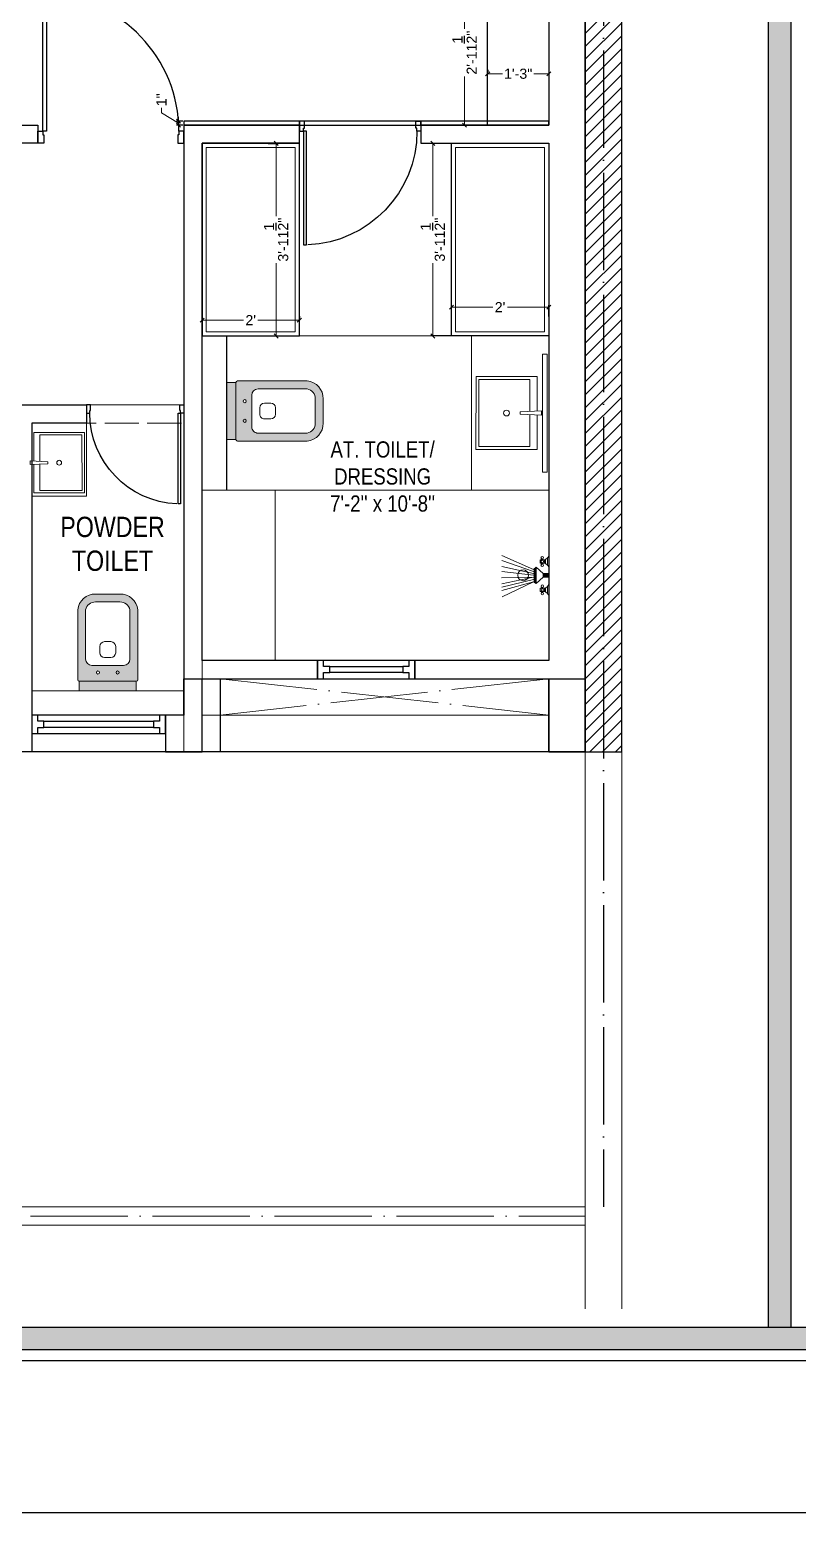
# Model space of a CAD drawing. Header units: millimetres. Extents: x 56222 to 3066687, y -650199 to -121287.
# Drawn here: x 142461.3 to 142650.9, y -176727.1 to -176361.5 of the extents above; entities that cross this region are included whole.
import ezdxf

# ---------------------------------------------------------------- set-up
doc = ezdxf.new("R2010")
doc.units = ezdxf.units.MM
doc.header["$MEASUREMENT"] = 0
doc.header["$PDMODE"] = 35
doc.linetypes.add('ACAD_ISO02W100', pattern=[15, 12, -3])
doc.linetypes.add('ACAD_ISO04W100', pattern=[30, 24, -3, 0, -3])
doc.layers.get('Defpoints').update_dxf_attribs({"color": 220})
doc.layers.add('AR DOOR', color=40, linetype='Continuous')
doc.layers.add('AR ELE-5', color=134, linetype='Continuous')
for name, color, linetype, lineweight in [('COLUMN', 1, 'Continuous', 30), ('dim05', 1, 'Continuous', 13), ('ELEVATION ( SPIRAL STAIR )', 250, 'Continuous', 9), ('FIRST FLOOR ( TEXT )', 7, 'Continuous', 9), ('FURNITURE', 32, 'Continuous', 9), ('GROUND FLOOR', 7, 'Continuous', 9), ('GROUND FLOOR  ( HATCH )', 251, 'Continuous', 9), ('GROUND FLOOR  ( PLINE )', 251, 'Continuous', 30), ('NAME PLATE', 7, 'Continuous', 25), ('SECOND FLOOR', 7, 'Continuous', 9), ('SECOND FLOOR  ( PLINE )', 251, 'Continuous', 30), ('SECOND FLOOR ( PLine )', 7, 'Continuous', 30), ('SECOND FLOOR ( TEXT )', 7, 'Continuous', 9), ('UTILITY', 48, 'Continuous', 9), ('wall', 7, 'Continuous', 30), ('X_PLOT', 1, 'Continuous', 9), ('XX~SLAB ( BEAM )~ ( DIM )', 7, 'Continuous', 9)]:
    doc.layers.add(name, color=color, linetype=linetype, lineweight=lineweight)
doc.layers.add('XX~SLAB ( PLINE )', color=251, linetype='Continuous', plot=False)
doc.styles.add('Arial', font='arial.ttf')
doc.styles.add("Cn_BT_0'-0", font='swissc.ttf')
doc.styles.add('KATHA', font='swissc.ttf')
doc.styles.get("Standard").update_dxf_attribs({"font": 'arial.ttf', "height": 6})
doc.dimstyles.new('ISO-25', dxfattribs={"dimtxt": 2.5, "dimasz": 1, "dimexe": 0.5, "dimexo": 1, "dimtad": 0, "dimdec": 1, "dimlunit": 4, "dimtxsty": 'Standard', "dimblk": 'OBLIQUE', "dimcen": 2.5, "dimclrd": 1, "dimclre": 1, "dimclrt": 5, "dimadec": 0, "dimazin": 0, "dimtfac": 1, "dimtdec": 1, "dimtmove": 0, "dimatfit": 3, "dimfxl": 1, "dimlwd": -1, "dimarcsym": 0})

# ---------------------------------------------------------------- blocks, each defined once
blk = doc.blocks.new('LAYOUT FILE')
at = {"layer": 'NAME PLATE', "true_color": 0xd39e00}
h = blk.add_hatch(color=42, dxfattribs=at)
h.paths.add_polyline_path([(3346889.83, -513806.18), (3346889.83, -514260.7), (3347535.56, -514260.7), (3347535.56, -513806.18)])
h.paths.add_polyline_path([(3346894.36, -513810.71), (3347531.03, -513810.71), (3347531.03, -514256.17), (3346894.36, -514256.17)], flags=16)
blk.add_hatch(color=42, dxfattribs=at).paths.add_polyline_path([(3347433.6, -514256.17), (3347438.13, -514256.17), (3347438.13, -513806.18), (3347433.6, -513806.18)])
at = {"layer": 'NAME PLATE', "color": 42, "true_color": 0xd39e00}
for points in [[(3346887.56, -513803.91), (3347537.83, -513803.91), (3347537.83, -514262.96), (3346887.56, -514262.96)], [(3346889.83, -513806.18), (3347535.56, -513806.18), (3347535.56, -514260.7), (3346889.83, -514260.7)], [(3347433.6, -514256.17), (3347433.6, -513806.18), (3347438.13, -513806.18), (3347438.13, -514256.17)], [(3346894.36, -513810.71), (3347531.03, -513810.71), (3347531.03, -514256.17), (3346894.36, -514256.17)]]:
    blk.add_lwpolyline(points, close=True, dxfattribs=at)
blk = doc.blocks.new('A$C3EC62B37')
at = {"layer": 'FURNITURE', "lineweight": 30, "ltscale": 0.25, "true_color": 0xffffff}
h = blk.add_hatch(color=7, dxfattribs=at)
h.dxf.hatch_style = 1
h.paths.add_polyline_path([(-12.22, 0), (-12.22, 2.35), (-26.26, 2.35), (-26.26, 0)])
h.paths.add_polyline_path([(-26.26, 2.35), (-12.22, 2.35, 0.414214), (-11.83, 2.74), (-11.83, 19.96, 0.388639), (-16.24, 23.87), (-22.38, 23.87, 0.379499), (-26.65, 19.96), (-26.65, 2.74, 0.414214)])
h.paths.add_polyline_path([(-15.35, 6.26), (-23.13, 6.26, -0.414214), (-24.7, 7.83), (-24.7, 19.96, -0.349567), (-22.37, 21.91), (-16.24, 21.91, -0.364948), (-13.78, 19.96), (-13.78, 7.83, -0.414214)], flags=16)
h.paths.add_polyline_path([(-18.46, 8.22), (-20.02, 8.22, -0.414214), (-21.2, 9.39), (-21.2, 10.96, -0.414214), (-20.02, 12.13), (-18.46, 12.13, -0.414214), (-17.28, 10.96), (-17.28, 9.39, -0.414214)], flags=0)
h.paths.add_polyline_path([(-22.06, 4.53, -1), (-21.27, 4.53, -1)], flags=16)
at = {"layer": 'FURNITURE', "color": 0, "linetype": 'ByBlock', "lineweight": -2}
for p, q in [((-22.24, 23.87), (-16.24, 23.87)), ((-26.65, 2.74), (-26.65, 19.96)), ((-24.7, 7.83), (-24.7, 19.96)), ((-22.24, 21.91), (-16.24, 21.91)), ((-13.78, 7.83), (-13.78, 19.96)), ((-11.83, 2.74), (-11.83, 19.96)), ((-20.02, 12.13), (-18.46, 12.13)), ((-21.2, 9.39), (-21.2, 10.96)), ((-20.02, 8.22), (-18.46, 8.22)), ((-17.28, 9.39), (-17.28, 10.96)), ((-23.13, 6.26), (-15.35, 6.26)), ((-26.26, 2.35), (-12.22, 2.35)), ((-26.26, 2.35), (-26.26, 0)), ((-26.26, 0), (-12.22, 0)), ((-26.26, 0), (-12.22, 0)), ((-12.22, 2.35), (-12.22, 0))]:
    blk.add_line(p, q, dxfattribs=at)
for centre in [(-21.66, 4.53), (-16.81, 4.53)]:
    blk.add_circle(centre, 0.391, dxfattribs=at)
for centre, radius, start, end in [((-22.31, 19.5), 4.37, 89.0873, 174.0395), ((-16.17, 19.5), 4.37, 5.9605, 90.9127), ((-22.31, 19.48), 2.44, 88.437, 168.6348), ((-16.17, 19.48), 2.44, 11.3652, 91.563), ((-20.02, 10.96), 1.17, 90, 180), ((-18.46, 10.96), 1.17, 0, 90), ((-23.13, 7.83), 1.57, 180, 270), ((-20.02, 9.39), 1.17, 180, 270), ((-18.46, 9.39), 1.17, 270, 0), ((-15.35, 7.83), 1.57, 270, 0), ((-26.26, 2.74), 0.391, 180, 270), ((-12.22, 2.74), 0.391, 270, 0)]:
    blk.add_arc(centre, radius, start, end, dxfattribs=at)
blk = doc.blocks.new('*U356')
for points in [[(-40, 0), (0, 0), (0, 30), (10, 30), (10, 100), (-40, 100)], [(0, 0), (0, -1120), (30, -1120), (30, 0)], [(1160, 0), (1120, 0), (1120, 30), (1110, 30), (1110, 100), (1160, 100)]]:
    blk.add_lwpolyline(points, close=True)
at = {"layer": 'AR ELE-5', "linetype": 'ByBlock', "ltscale": 15}
blk.add_arc((-2, 1), 1122, 272.373, 359.9653, dxfattribs=at)
blk = doc.blocks.new('*U256')
for points in [[(-1160, 0), (-1120, 0), (-1120, 30), (-1110, 30), (-1110, 100), (-1160, 100)], [(0, 0), (0, -1120), (-30, -1120), (-30, 0)], [(40, 0), (0, 0), (0, 30), (-10, 30), (-10, 100), (40, 100)]]:
    blk.add_lwpolyline(points, close=True)
at = {"layer": 'AR ELE-5', "linetype": 'ByBlock', "ltscale": 15}
blk.add_arc((2, 1), 1122, 180.0347, 267.627, dxfattribs=at)
blk = doc.blocks.new('*U354')
for points in [[(-1160, 0), (-1120, 0), (-1120, 30), (-1110, 30), (-1110, 100), (-1160, 100)], [(0, 0), (0, -1120), (-30, -1120), (-30, 0)], [(40, 0), (0, 0), (0, 30), (-10, 30), (-10, 100), (40, 100)]]:
    blk.add_lwpolyline(points, close=True)
at = {"layer": 'AR ELE-5', "linetype": 'ByBlock', "ltscale": 15}
blk.add_arc((2, 1), 1122, 180.0347, 267.627, dxfattribs=at)
blk = doc.blocks.new('A$C07311617')
at = {"layer": 'UTILITY'}
h = blk.add_hatch(color=7, dxfattribs=at)
h.paths.add_polyline_path([(-3.13, 2.02), (-3.13, 0), (-3.74, 0), (-3.74, 0.46), (-3.74, 1.42)])
h.paths.add_polyline_path([(-3.13, 0), (-3.13, -0.46), (-3.13, -2.02), (-3.74, -1.59), (-3.74, -0.46), (-3.74, 0)])
h = blk.add_hatch(color=7, dxfattribs=at)
h.paths.add_polyline_path([(0, 0.46), (0, 0), (-1.35, 0), (-1.35, 0.46)])
h.paths.add_polyline_path([(0, 0), (0, -0.46), (-1.35, -0.46), (-1.35, 0)])
at = {"layer": 'UTILITY', "color": 7}
for p, q in [((-3.74, 1.42), (-11.52, 4.9)), ((-3.74, 0.94), (-11.52, 3.66)), ((-1.74, 3.79), (-1.74, 4.05)), ((-1.47, 3.79), (-1.47, 4.05)), ((-0.8, 3.9), (-0.8, 2.88)), ((-0.27, 2.44), (-0.27, 4.33)), ((-3.74, 0.46), (-11.52, 2.15)), ((-3.74, 0), (-11.52, 0.93)), ((-3.13, 2.02), (-3.74, 1.42)), ((-3.13, -0.46), (-3.13, 2.02)), ((-1.35, 0.46), (-3.13, 2.02)), ((-3.13, 0.46), (-3.13, 1.42)), ((-1.74, 2.99), (-1.74, 2.72)), ((-1.47, 2.99), (-1.47, 2.72)), ((-1.35, -0.46), (-1.35, 0.46)), ((-1.35, 0.46), (0, 0.46)), ((0, -0.46), (0, 0.46)), ((-3.74, -0.46), (-11.62, -0.61)), ((-3.74, -0.46), (-11.57, -2.09)), ((-3.74, -1.03), (-11.52, -2.96)), ((-3.74, -1.59), (-11.52, -5.3)), ((-3.74, -1.59), (-11.52, -3.73)), ((-3.74, -1.59), (-3.13, -2.02)), ((-3.13, -0.46), (-3.13, -2.02)), ((-1.35, -0.46), (-3.13, -2.02)), ((-1.74, -3.22), (-1.74, -2.95)), ((-1.47, -3.22), (-1.47, -2.95)), ((-1.35, -0.46), (0, -0.46)), ((-0.8, -4.13), (-0.8, -3.11)), ((-0.27, -2.68), (-0.27, -4.56)), ((-1.74, -4.02), (-1.74, -4.29)), ((-1.47, -4.02), (-1.47, -4.29))]:
    blk.add_line(p, q, dxfattribs=at)
for points in [[(-1.07, 2.99), (-2.14, 2.99), (-2.14, 3.79), (-1.07, 3.79)], [(-1.07, -3.22), (-2.14, -3.22), (-2.14, -4.02), (-1.07, -4.02)]]:
    blk.add_lwpolyline(points, close=True, dxfattribs=at)
for points in [[(-1.35, 0.46), (-3.13, 2.02)], [(-3.13, -2.02), (-1.35, -0.46)]]:
    blk.add_lwpolyline(points, dxfattribs=at)
for centre, radius in [((-1.6, 4.32), 0.298), ((-1.6, 3.39), 0.298), ((-6.31, 0), 1.33), ((-1.6, 2.45), 0.298), ((-1.6, -2.69), 0.298), ((-1.6, -3.62), 0.298), ((-1.6, -4.55), 0.298)]:
    blk.add_circle(centre, radius, dxfattribs=at)
for centre, start, end in [((-1.47, 5.26), 285.2551, 344.7449), ((-1.47, 1.52), 15.2551, 74.7449), ((-1.47, -1.75), 285.2551, 344.7449), ((-1.47, -5.49), 15.2551, 74.7449)]:
    blk.add_arc(centre, 1.52, start, end, dxfattribs=at)
blk = doc.blocks.new('_Oblique')
at = {"layer": 'wall', "color": 0, "lineweight": -2}
blk.add_line((-0.5, -0.5), (0.5, 0.5), dxfattribs=at)
blk = doc.blocks.new('*D616')
at = {"layer": 'Defpoints', "color": 0, "lineweight": 0, "transparency": 16777216}
for p in [(142574.23, -176349.31, -0.13), (142568.53, -176385.02), (142574.23, -176385.02, -0.13)]:
    blk.add_point(p, dxfattribs=at)
at = {"layer": 'dim05', "color": 1, "linetype": 'Continuous', "lineweight": -2, "transparency": 16777216}
for p, q in [((142573.23, -176349.31), (142568.03, -176349.31)), ((142573.23, -176385.02), (142568.03, -176385.02))]:
    blk.add_line(p, q, dxfattribs=at)
at = {"layer": 'dim05', "color": 1, "linetype": 'Continuous', "transparency": 16777216}
for p, q in [((142568.53, -176349.31), (142568.53, -176361.31)), ((142568.53, -176385.02), (142568.53, -176373.02))]:
    blk.add_line(p, q, dxfattribs=at)
at = {"layer": 'dim05', "color": 1, "transparency": 16777216}
for p, rotation in [((142568.53, -176349.31), 90), ((142568.53, -176385.02), 270)]:
    blk.add_blockref('_Oblique', p, dxfattribs=dict(at, rotation=rotation))
at = {"layer": 'dim05', "color": 5, "lineweight": 25, "transparency": 16777216, "insert": (142568.53, -176367.16), "char_height": 2.5, "attachment_point": 5, "rotation": 90, "style": 'Arial'}
blk.add_mtext('2\'-11{\\H1x;\\S1/2;}"', dxfattribs=at)
blk = doc.blocks.new('*D617')
at = {"layer": 'Defpoints', "color": 0, "lineweight": 0, "transparency": 16777216}
for p in [(142574.23, -176372.37, -0.13), (142589.28, -176372.37, -0.13), (142589.28, -176372.37)]:
    blk.add_point(p, dxfattribs=at)
at = {"layer": 'dim05', "color": 1, "linetype": 'Continuous', "lineweight": -2, "transparency": 16777216}
for p, q in [((142574.23, -176371.37), (142574.23, -176371.87)), ((142589.28, -176371.37), (142589.28, -176371.87))]:
    blk.add_line(p, q, dxfattribs=at)
at = {"layer": 'dim05', "color": 1, "linetype": 'Continuous', "transparency": 16777216}
for p, q in [((142574.23, -176372.37), (142577.92, -176372.37)), ((142589.28, -176372.37), (142585.58, -176372.37))]:
    blk.add_line(p, q, dxfattribs=at)
at = {"layer": 'dim05', "color": 1, "transparency": 16777216, "rotation": 180}
blk.add_blockref('_Oblique', (142574.23, -176372.37), dxfattribs=at)
at = {"layer": 'dim05', "color": 1, "transparency": 16777216}
blk.add_blockref('_Oblique', (142589.28, -176372.37), dxfattribs=at)
at = {"layer": 'dim05', "color": 5, "lineweight": 25, "transparency": 16777216, "insert": (142581.75, -176372.37), "char_height": 2.5, "attachment_point": 5, "style": 'Arial'}
blk.add_mtext('1\'-3"', dxfattribs=at)
blk = doc.blocks.new('*D618')
at = {"layer": 'Defpoints', "color": 0, "lineweight": 0, "transparency": 16777216}
for p in [(142519.13, -176389.52, -0.13), (142519.13, -176437.02, -0.13), (142522.05, -176437.02)]:
    blk.add_point(p, dxfattribs=at)
at = {"layer": 'dim05', "color": 1, "linetype": 'Continuous', "lineweight": -2, "transparency": 16777216}
for p, q in [((142520.13, -176389.52), (142522.55, -176389.52)), ((142520.13, -176437.02), (142522.55, -176437.02))]:
    blk.add_line(p, q, dxfattribs=at)
at = {"layer": 'dim05', "color": 1, "linetype": 'Continuous', "transparency": 16777216}
for p, q in [((142522.05, -176389.52), (142522.05, -176407.44)), ((142522.05, -176437.02), (142522.05, -176419.1))]:
    blk.add_line(p, q, dxfattribs=at)
at = {"layer": 'dim05', "color": 1, "transparency": 16777216}
for p, rotation in [((142522.05, -176389.52), 90), ((142522.05, -176437.02), 270)]:
    blk.add_blockref('_Oblique', p, dxfattribs=dict(at, rotation=rotation))
at = {"layer": 'dim05', "color": 5, "lineweight": 25, "transparency": 16777216, "insert": (142522.05, -176413.27), "char_height": 2.5, "attachment_point": 5, "rotation": 90, "style": 'Arial'}
blk.add_mtext('3\'-11{\\H1x;\\S1/2;}"', dxfattribs=at)
blk = doc.blocks.new('*D619')
at = {"layer": 'Defpoints', "color": 0, "lineweight": 0, "transparency": 16777216}
for p in [(142503.78, -176433.12, -0.13), (142527.78, -176433.12, -0.13), (142527.78, -176433.12)]:
    blk.add_point(p, dxfattribs=at)
at = {"layer": 'dim05', "color": 1, "linetype": 'Continuous', "lineweight": -2, "transparency": 16777216}
for p, q in [((142503.78, -176432.12), (142503.78, -176432.62)), ((142527.78, -176432.12), (142527.78, -176432.62))]:
    blk.add_line(p, q, dxfattribs=at)
at = {"layer": 'dim05', "color": 1, "linetype": 'Continuous', "transparency": 16777216}
for p, q in [((142503.78, -176433.12), (142513.98, -176433.12)), ((142527.78, -176433.12), (142517.58, -176433.12))]:
    blk.add_line(p, q, dxfattribs=at)
at = {"layer": 'dim05', "color": 1, "transparency": 16777216, "rotation": 180}
blk.add_blockref('_Oblique', (142503.78, -176433.12), dxfattribs=at)
at = {"layer": 'dim05', "color": 1, "transparency": 16777216}
blk.add_blockref('_Oblique', (142527.78, -176433.12), dxfattribs=at)
at = {"layer": 'dim05', "color": 5, "lineweight": 25, "transparency": 16777216, "insert": (142515.78, -176433.12), "char_height": 2.5, "attachment_point": 5, "style": 'Arial'}
blk.add_mtext("2'", dxfattribs=at)
blk = doc.blocks.new('*D620')
at = {"layer": 'Defpoints', "color": 0, "lineweight": 0, "transparency": 16777216}
for p in [(142560.69, -176389.52), (142568.35, -176389.52, -0.13), (142568.35, -176437.02, -0.13)]:
    blk.add_point(p, dxfattribs=at)
at = {"layer": 'dim05', "color": 1, "linetype": 'Continuous', "lineweight": -2, "transparency": 16777216}
for p, q in [((142567.35, -176389.52), (142560.19, -176389.52)), ((142567.35, -176437.02), (142560.19, -176437.02))]:
    blk.add_line(p, q, dxfattribs=at)
at = {"layer": 'dim05', "color": 1, "linetype": 'Continuous', "transparency": 16777216}
for p, q in [((142560.69, -176389.52), (142560.69, -176407.44)), ((142560.69, -176437.02), (142560.69, -176419.1))]:
    blk.add_line(p, q, dxfattribs=at)
at = {"layer": 'dim05', "color": 1, "transparency": 16777216}
for p, rotation in [((142560.69, -176389.52), 90), ((142560.69, -176437.02), 270)]:
    blk.add_blockref('_Oblique', p, dxfattribs=dict(at, rotation=rotation))
at = {"layer": 'dim05', "color": 5, "lineweight": 25, "transparency": 16777216, "insert": (142560.69, -176413.27), "char_height": 2.5, "attachment_point": 5, "rotation": 90, "style": 'Arial'}
blk.add_mtext('3\'-11{\\H1x;\\S1/2;}"', dxfattribs=at)
blk = doc.blocks.new('*D621')
at = {"layer": 'Defpoints', "color": 0, "lineweight": 0, "transparency": 16777216}
for p in [(142589.28, -176429.92), (142565.28, -176433.18, -0.13), (142589.28, -176433.18, -0.13)]:
    blk.add_point(p, dxfattribs=at)
at = {"layer": 'dim05', "color": 1, "linetype": 'Continuous', "lineweight": -2, "transparency": 16777216}
for p, q in [((142565.28, -176432.18), (142565.28, -176429.42)), ((142589.28, -176432.18), (142589.28, -176429.42))]:
    blk.add_line(p, q, dxfattribs=at)
at = {"layer": 'dim05', "color": 1, "linetype": 'Continuous', "transparency": 16777216}
for p, q in [((142565.28, -176429.92), (142575.48, -176429.92)), ((142589.28, -176429.92), (142579.08, -176429.92))]:
    blk.add_line(p, q, dxfattribs=at)
at = {"layer": 'dim05', "color": 1, "transparency": 16777216, "rotation": 180}
blk.add_blockref('_Oblique', (142565.28, -176429.92), dxfattribs=at)
at = {"layer": 'dim05', "color": 1, "transparency": 16777216}
blk.add_blockref('_Oblique', (142589.28, -176429.92), dxfattribs=at)
at = {"layer": 'dim05', "color": 5, "lineweight": 25, "transparency": 16777216, "insert": (142577.28, -176429.92), "char_height": 2.5, "attachment_point": 5, "style": 'Arial'}
blk.add_mtext("2'", dxfattribs=at)
blk = doc.blocks.new('*D622')
at = {"layer": 'Defpoints', "color": 0, "lineweight": 0, "transparency": 16777216}
for p in [(142497.95, -176384.05), (142500.03, -176384.05, -0.13), (142500.03, -176385.02, -0.13)]:
    blk.add_point(p, dxfattribs=at)
at = {"layer": 'dim05', "color": 1, "linetype": 'Continuous', "transparency": 16777216}
for p, q in [((142493.77, -176381.98), (142493.77, -176380.73)), ((142497.95, -176384.53), (142493.77, -176381.98)), ((142497.95, -176384.05), (142497.95, -176383.05)), ((142497.95, -176385.02), (142497.95, -176384.05)), ((142497.95, -176385.02), (142497.95, -176384.05)), ((142497.95, -176385.02), (142497.95, -176386.02))]:
    blk.add_line(p, q, dxfattribs=at)
at = {"layer": 'dim05', "color": 1, "linetype": 'Continuous', "lineweight": -2, "transparency": 16777216}
for p, q in [((142499.03, -176384.05), (142497.45, -176384.05)), ((142499.03, -176385.02), (142497.45, -176385.02))]:
    blk.add_line(p, q, dxfattribs=at)
at = {"layer": 'dim05', "color": 1, "transparency": 16777216}
for p, rotation in [((142497.95, -176384.05), 270), ((142497.95, -176385.02), 90)]:
    blk.add_blockref('_Oblique', p, dxfattribs=dict(at, rotation=rotation))
at = {"layer": 'dim05', "color": 5, "lineweight": 25, "transparency": 16777216, "insert": (142493.77, -176378.79), "char_height": 2.5, "attachment_point": 5, "rotation": 90, "style": 'Arial'}
blk.add_mtext('1"', dxfattribs=at)

msp = doc.modelspace()

# ---------------------------------------------------------------- hatches: boundary and pattern name
at = {"layer": 'GROUND FLOOR  ( HATCH )'}
h = msp.add_hatch(dxfattribs=at)
h.set_pattern_fill('ANSI31', color=6, scale=18, style=0)
h.set_pattern_definition([(45, (26066.5937, -13920.3412), (-1.590990258, 1.590990258), [])])
h.paths.add_polyline_path([(142607.2796, -176196.0155), (142598.2796, -176196.0155), (142598.2796, -176539.5156), (142607.2796, -176539.5156)])

# ---------------------------------------------------------------- linework, layer by layer
at = {"layer": 'COLUMN', "elevation": -0.1256}
msp.add_lwpolyline([(142499.2796, -176530.5155), (142499.2796, -176521.5155), (142508.2796, -176521.5155), (142508.2796, -176539.5155), (142499.2796, -176539.5155)], dxfattribs=at)
msp.add_lwpolyline([(142589.2796, -176521.5155), (142598.2796, -176521.5155), (142598.2796, -176539.5155), (142589.2796, -176539.5155)], close=True, dxfattribs=at)
at = {"layer": 'ELEVATION ( SPIRAL STAIR )', "color": 5, "elevation": -0.1256}
msp.add_lwpolyline([(142587.7324, -176470.5752), (142588.8889, -176470.5752), (142588.8889, -176441.4763), (142587.7324, -176441.4763)], close=True, dxfattribs=at)
at = {"layer": 'FURNITURE', "lineweight": 30}
for p, q in [((142574.226, -176385.0155, -0.1256), (142574.226, -176349.3133, -0.1256)), ((142527.7796, -176385.0155, -0.1256), (142527.7796, -176384.0539, -0.1256)), ((142557.7796, -176385.0155, -0.1256), (142557.7796, -176384.0539, -0.1256))]:
    msp.add_line(p, q, dxfattribs=at)
at = {"layer": 'FURNITURE'}
msp.add_line((142570.2797, -176475.0155, -0.1256), (142570.2797, -176437.0155, -0.1256), dxfattribs=at)
at = {"layer": 'FURNITURE', "lineweight": 30, "elevation": -0.1256}
for points in [[(142499.2796, -176385.0155), (142589.2796, -176385.0155), (142589.2796, -176384.0539), (142499.2796, -176384.0539)], [(142565.2797, -176389.5155), (142589.2797, -176389.5155), (142589.2797, -176437.0155), (142565.2797, -176437.0155)]]:
    msp.add_lwpolyline(points, close=True, dxfattribs=at)
msp.add_lwpolyline([(142503.7797, -176389.5156), (142503.7797, -176437.0155), (142527.7797, -176437.0155), (142527.7797, -176389.5155), (142503.7797, -176389.5155)], dxfattribs=at)
at = {"layer": 'FURNITURE', "elevation": -0.1256}
for points in [[(142504.7797, -176390.5155), (142504.7797, -176436.0155), (142526.7797, -176436.0155), (142526.7797, -176390.5155)], [(142588.2797, -176390.5155), (142588.2797, -176436.0155), (142566.2797, -176436.0155), (142566.2797, -176390.5155)], [(142582.2385, -176455.7364), (142582.2381, -176456.308), (142587.5348, -176456.5658), (142587.5356, -176455.4856)], [(142475.2796, -176458.5155), (142461.7796, -176458.5155), (142461.7796, -176476.4744), (142475.2796, -176476.4744)], [(142465.7757, -176468.0332), (142465.776, -176468.5057), (142461.3978, -176468.7189), (142461.3972, -176467.826)], [(142503.7797, -176475.0155), (142521.7797, -176475.0155), (142521.7797, -176517.0155), (142503.7797, -176517.0155)]]:
    msp.add_lwpolyline(points, close=True, dxfattribs=at)
for points in [[(142586.4546, -176456.5133), (142586.4402, -176465.0243), (142571.3462, -176465.0155), (142571.3669, -176447.0156), (142586.4608, -176447.0243), (142586.4553, -176455.5367)], [(142584.6543, -176456.4256), (142584.6402, -176464.3029), (142572.0669, -176464.2959), (142572.0865, -176447.7362), (142584.6599, -176447.7433), (142584.6548, -176455.622)], [(142462.2907, -176468.6754), (142462.3027, -176475.7104), (142474.7789, -176475.7031), (142474.7618, -176460.8249), (142462.2856, -176460.8321), (142462.2902, -176467.8682)], [(142463.7788, -176468.603), (142463.7904, -176475.1141), (142474.1832, -176475.1083), (142474.1669, -176461.4205), (142463.7742, -176461.4264), (142463.7784, -176467.9387)]]:
    msp.add_lwpolyline(points, dxfattribs=at)
at = {"layer": 'FURNITURE'}
for centre, radius in [((142578.8932, -176456.0199, -0.1256), 0.7202), ((142468.5408, -176468.2676, -0.1256), 0.5953)]:
    msp.add_circle(centre, radius, dxfattribs=at)
at = {"layer": 'GROUND FLOOR'}
for p, q in [((142598.2796, -176155.9667, -0.1256), (142598.2796, -176676.8995, -0.1256)), ((142607.2796, -176155.9667, -0.1256), (142607.2796, -176676.8995, -0.1256)), ((142503.7797, -176437.0155, -0.1256), (142589.2797, -176437.0155, -0.1256)), ((142503.7797, -176475.0155, -0.1256), (142589.2797, -176475.0155, -0.1256)), ((142102.5296, -176651.7655, -0.1256), (142598.2796, -176651.7655, -0.1256)), ((142098.0296, -176656.2655, -0.1256), (142598.2796, -176656.2655, -0.1256))]:
    msp.add_line(p, q, dxfattribs=at)
at = {"layer": 'GROUND FLOOR', "color": 1, "linetype": 'ACAD_ISO04W100'}
msp.add_line((142602.7796, -176155.9667, -0.1256), (142602.7796, -176539.5155, -0.1256), dxfattribs=at)
at = {"layer": 'GROUND FLOOR', "color": 1, "linetype": 'ACAD_ISO04W100', "elevation": -0.1256}
msp.add_lwpolyline([(142598.2796, -176191.5155), (142100.2796, -176191.5155), (142100.2796, -176654.0155), (142598.2796, -176654.0155)], dxfattribs=at)
at = {"layer": 'GROUND FLOOR', "color": 6, "lineweight": 30, "elevation": -0.1256}
msp.add_lwpolyline([(142607.2796, -176196.0155), (142598.2796, -176196.0155), (142598.2796, -176539.5156), (142607.2796, -176539.5156)], close=True, dxfattribs=at)
at = {"layer": 'GROUND FLOOR  ( PLINE )', "elevation": -0.1256}
msp.add_lwpolyline([(142509.7797, -176437.0155), (142509.7797, -176475.0155)], dxfattribs=at)
at = {"layer": 'SECOND FLOOR'}
for p, q in [((142589.2796, -176233.5155, -0.1256), (142589.2796, -176385.0155, -0.1256)), ((142499.2796, -176385.0155, -0.1256), (142527.7796, -176385.0155, -0.1256)), ((142499.2796, -176389.5155, -0.1256), (142499.2796, -176385.0155, -0.1256)), ((142527.7796, -176385.0155, -0.1256), (142527.7796, -176389.5155, -0.1256)), ((142557.7796, -176385.0155, -0.1256), (142589.2796, -176385.0155, -0.1256)), ((142557.7796, -176385.0155, -0.1256), (142557.7796, -176389.5155, -0.1256)), ((142499.2796, -176389.5155, -0.1256), (142499.2796, -176539.5155, -0.1256)), ((142499.2796, -176389.5155, -0.1256), (142499.2796, -176389.5155, -0.1256)), ((142503.7796, -176389.5155, -0.1256), (142503.7796, -176539.5155, -0.1256)), ((142589.2796, -176389.5155, -0.1256), (142589.2796, -176517.0155, -0.1256)), ((142499.2796, -176454.0155, -0.1256), (142457.2796, -176454.0155, -0.1256)), ((142469.2796, -176458.5155, -0.1256), (142461.7796, -176458.5155, -0.1256)), ((142461.7796, -176458.5155, -0.1256), (142461.7796, -176539.5155, -0.1256)), ((142503.7796, -176517.0155, -0.1256), (142589.2796, -176517.0155, -0.1256)), ((142503.7796, -176521.5155, -0.1256), (142589.2796, -176521.5155, -0.1256)), ((142589.2796, -176521.5155, -0.1256), (142589.2796, -176539.5155, -0.1256)), ((142499.2796, -176524.5155, -0.1256), (142461.7796, -176524.5155, -0.1256)), ((142589.2796, -176530.5155, -0.1256), (142503.7796, -176530.5155, -0.1256)), ((142598.2796, -176539.5155, -0.1256), (142197.7796, -176539.5155, -0.1256))]:
    msp.add_line(p, q, dxfattribs=at)
at = {"layer": 'SECOND FLOOR', "linetype": 'ACAD_ISO02W100', "ltscale": 0.7}
msp.add_line((142469.2796, -176458.5155, -0.1256), (142499.2796, -176458.5155, -0.1256), dxfattribs=at)
at = {"layer": 'SECOND FLOOR', "color": 1, "linetype": 'ACAD_ISO04W100'}
for p, q in [((142508.2796, -176521.5155, -0.1256), (142589.2796, -176530.5155, -0.1256)), ((142589.2796, -176521.5155, -0.1256), (142508.2796, -176530.5155, -0.1256))]:
    msp.add_line(p, q, dxfattribs=at)
at = {"layer": 'SECOND FLOOR  ( PLINE )', "elevation": -0.1256}
for points in [[(142416.7796, -176389.5155), (142397.2796, -176389.5155), (142397.2796, -176385.0155), (142416.7796, -176385.0155), (142416.7796, -176233.5155), (142347.7796, -176233.5155), (142347.7796, -176229.0155), (142493.2789, -176229.0155), (142493.2789, -176233.5155), (142421.2796, -176233.5155), (142421.2796, -176385.0155), (142463.2796, -176385.0155), (142463.2796, -176389.5155), (142421.2796, -176389.5155)], [(142598.2796, -176229.0155), (142553.2796, -176229.0155), (142553.2796, -176233.5155), (142589.2796, -176233.5155), (142589.2796, -176385.0155), (142557.7796, -176385.0155), (142557.7796, -176389.5155), (142589.2796, -176389.5155), (142589.2796, -176517.0155), (142556.2746, -176517.0156), (142556.2746, -176521.5156), (142589.2796, -176521.5155), (142589.2796, -176539.5155), (142598.2796, -176539.5155)]]:
    msp.add_lwpolyline(points, close=True, dxfattribs=at)
at = {"layer": 'SECOND FLOOR ( PLine )', "elevation": -0.1256}
for points in [[(142499.2796, -176539.5155), (142499.2796, -176539.5155), (142503.7796, -176539.5155), (142503.7796, -176521.5155), (142532.2746, -176521.5155), (142532.2746, -176517.0156), (142503.7796, -176517.0155), (142503.7796, -176389.5155), (142527.7796, -176389.5155), (142527.7796, -176385.0155), (142499.2796, -176385.0155), (142499.2796, -176389.5155), (142499.2796, -176389.5155), (142499.2796, -176530.5155)], [(142499.2796, -176530.5155), (142494.7796, -176530.5155), (142494.7796, -176539.5155), (142499.2796, -176539.5155)]]:
    msp.add_lwpolyline(points, dxfattribs=at)
msp.add_lwpolyline([(142461.7796, -176454.0155), (142475.2796, -176454.0155), (142475.2796, -176458.5155), (142461.7796, -176458.5155), (142461.7796, -176458.5155), (142461.7796, -176539.5155), (142398.7796, -176539.5155), (142398.7796, -176530.5155), (142457.2796, -176530.5155), (142457.2796, -176454.0155)], close=True, dxfattribs=at)
at = {"layer": 'X_PLOT', "linetype": 'ACAD_ISO04W100', "lineweight": 30}
msp.add_line((142602.7796, -176155.9667, -0.1256), (142602.7796, -176651.7655, -0.1256), dxfattribs=at)
at = {"layer": 'XX~SLAB ( BEAM )~ ( DIM )', "color": 3, "lineweight": 30}
msp.add_lwpolyline([(142840.5563, -176074.0129), (140057.6713, -176074.0129), (140057.6713, -176727.0703), (142840.5563, -176727.0703)], close=True, dxfattribs=at)
at = {"layer": 'XX~SLAB ( PLINE )'}
msp.add_line((142499.2796, -176530.5155, -0.1256), (142461.7796, -176530.5155, -0.1256), dxfattribs=at)
at = {"layer": 'XX~SLAB ( PLINE )', "elevation": -0.1256}
for points in [[(142193.2796, -176229.0155), (142598.2796, -176229.0155), (142598.2796, -176539.5155), (142589.2796, -176539.5155), (142569.475, -176539.5155), (142529.1378, -176539.5155), (142503.7796, -176539.5155), (142356.7796, -176539.5155), (142283.5361, -176539.5155), (142193.2796, -176539.5155)], [(142556.2746, -176517.0156), (142554.7746, -176517.0156), (142554.7746, -176518.5156), (142553.2746, -176518.5156), (142553.2746, -176520.0156), (142535.2746, -176520.0156), (142535.2746, -176518.5156), (142533.7746, -176518.5156), (142533.7746, -176517.0156), (142532.2746, -176517.0156), (142532.2746, -176521.5156), (142533.7746, -176521.5156), (142533.7746, -176520.0156), (142535.2746, -176520.0156), (142535.2746, -176518.5156), (142553.2746, -176518.5156), (142553.2746, -176520.0156), (142554.7746, -176520.0156), (142554.7746, -176521.5156), (142556.2746, -176521.5156), (142556.2746, -176517.0156), (142532.2746, -176517.0156), (142532.2746, -176521.5156), (142556.2746, -176521.5156)], [(142494.7796, -176530.5155), (142493.2796, -176530.5155), (142493.2796, -176532.0155), (142491.7796, -176532.0155), (142491.7796, -176533.5155), (142464.7796, -176533.5155), (142464.7796, -176532.0155), (142463.2796, -176532.0155), (142463.2796, -176530.5155), (142461.7796, -176530.5155), (142461.7796, -176535.0155), (142463.2796, -176535.0155), (142463.2796, -176533.5155), (142464.7796, -176533.5155), (142464.7796, -176532.0155), (142491.7796, -176532.0155), (142491.7796, -176533.5155), (142493.2796, -176533.5155), (142493.2796, -176535.0155), (142494.7796, -176535.0155), (142494.7796, -176530.5155), (142461.7796, -176530.5155), (142461.7796, -176535.0155), (142494.7796, -176535.0155)]]:
    msp.add_lwpolyline(points, close=True, dxfattribs=at)

# ---------------------------------------------------------------- block references
at = {"layer": 'AR DOOR', "linetype": 'ByBlock', "lineweight": -2, "extrusion": (0, 0, -1), "xscale": -0.02999999999996949, "yscale": 0.02999999999996949, "zscale": -0.02999999999996949, "rotation": 180}
msp.add_blockref('*U256', (-142464.4796, -176386.5155, 0.1256), dxfattribs=at)
at = {"layer": 'AR DOOR', "linetype": 'ByBlock', "lineweight": -2, "extrusion": (0, 0, -1)}
for name, p, xscale, yscale, zscale in [('*U354', (-142528.7796, -176386.5539, 0.1256), 0.02500000000004618, 0.02500000000004618, -0.02500000000004618), ('*U356', (-142498.4796, -176456.0155, 0.1256), 0.02000000000004664, 0.02000000000004664, -0.02000000000004664)]:
    msp.add_blockref(name, p, dxfattribs=dict(at, xscale=xscale, yscale=yscale, zscale=zscale))
at = {"layer": 'FURNITURE', "rotation": 270.0000000028459}
msp.add_blockref('A$C3EC62B37', (142509.7797, -176474.7545, -0.1256), dxfattribs=at)
at = {"layer": 'FURNITURE', "lineweight": 18, "rotation": 0.03312803684924393}
msp.add_blockref('A$C07311617', (142589.2797, -176496.0155, -0.1256), dxfattribs=at)
at = {"layer": 'FURNITURE'}
msp.add_blockref('A$C3EC62B37', (142499.7686, -176524.5155, -0.1256), dxfattribs=at)
at = {"layer": 'NAME PLATE', "lineweight": 0, "xscale": 1.209046105522275, "yscale": 1.209046105522275, "zscale": 1.209046105522275}
msp.add_blockref('LAYOUT FILE', (-3904558.0324, 445077.9301), dxfattribs=at)

# ---------------------------------------------------------------- texts
at = {"layer": 'FIRST FLOOR ( TEXT )', "insert": (142548.3193, -176471.6847, -0.1256), "char_height": 4, "attachment_point": 5, "style": 'KATHA'}
msp.add_mtext("AT. TOILET/\\PDRESSING\\P7'-2'' x 10'-8''", dxfattribs=at)
at = {"layer": 'SECOND FLOOR ( TEXT )', "insert": (142481.6983, -176488.2989, -0.1256), "char_height": 5, "attachment_point": 5, "style": "Cn_BT_0'-0"}
msp.add_mtext('POWDER\\PTOILET', dxfattribs=at)

# ---------------------------------------------------------------- dimensions: what is measured, and where the dimension line sits
at = {"layer": 'dim05', "color": 27, "lineweight": 25, "true_color": 0x7d5120}
for base, p1, p2, picture, middle in [((142568.5264, -176385.0155), (142574.226, -176349.3133, -0.1256), (142574.226, -176385.0155, -0.1256), '*D616', (142568.5264, -176367.1644)), ((142522.0458, -176437.0155), (142519.13, -176389.5155, -0.1256), (142519.13, -176437.0155, -0.1256), '*D618', (142522.0458, -176413.2655)), ((142560.6925, -176389.5155), (142568.3476, -176437.0155, -0.1256), (142568.3476, -176389.5155, -0.1256), '*D620', (142560.6925, -176413.2655))]:
    dim = msp.add_linear_dim(base=base, p1=p1, p2=p2, angle=90, dimstyle='ISO-25', override={"dimtxsty": 'Arial'}, dxfattribs=at)
    dim.commit()
    dim.dimension.update_dxf_attribs({"geometry": picture, "text_midpoint": middle})
for base, p1, p2, picture, middle in [((142589.2796, -176372.3701), (142574.226, -176372.3701, -0.1256), (142589.2796, -176372.3701, -0.1256), '*D617', (142581.7528, -176372.3701)), ((142589.2797, -176429.9193), (142565.2797, -176433.1777, -0.1256), (142589.2797, -176433.1777, -0.1256), '*D621', (142577.2797, -176429.9193)), ((142527.7797, -176433.1235), (142503.7796, -176433.1235, -0.1256), (142527.7797, -176433.1235, -0.1256), '*D619', (142515.7797, -176433.1235))]:
    dim = msp.add_linear_dim(base=base, p1=p1, p2=p2, dimstyle='ISO-25', override={"dimtxsty": 'Arial'}, dxfattribs=at)
    dim.commit()
    dim.dimension.update_dxf_attribs({"geometry": picture, "text_midpoint": middle})
dim = msp.add_linear_dim(base=(142497.9452, -176384.0539), p1=(142500.0321, -176385.0155, -0.1256), p2=(142500.0321, -176384.0539, -0.1256), angle=90, dimstyle='ISO-25', override={"dimtxsty": 'Arial', "dimtmove": 1}, dxfattribs=at)
dim.commit()
dim.dimension.update_dxf_attribs({"geometry": '*D622', "text_midpoint": (142493.768, -176380.1098), "dimtype": 160})

doc.saveas('drawing.dxf')
